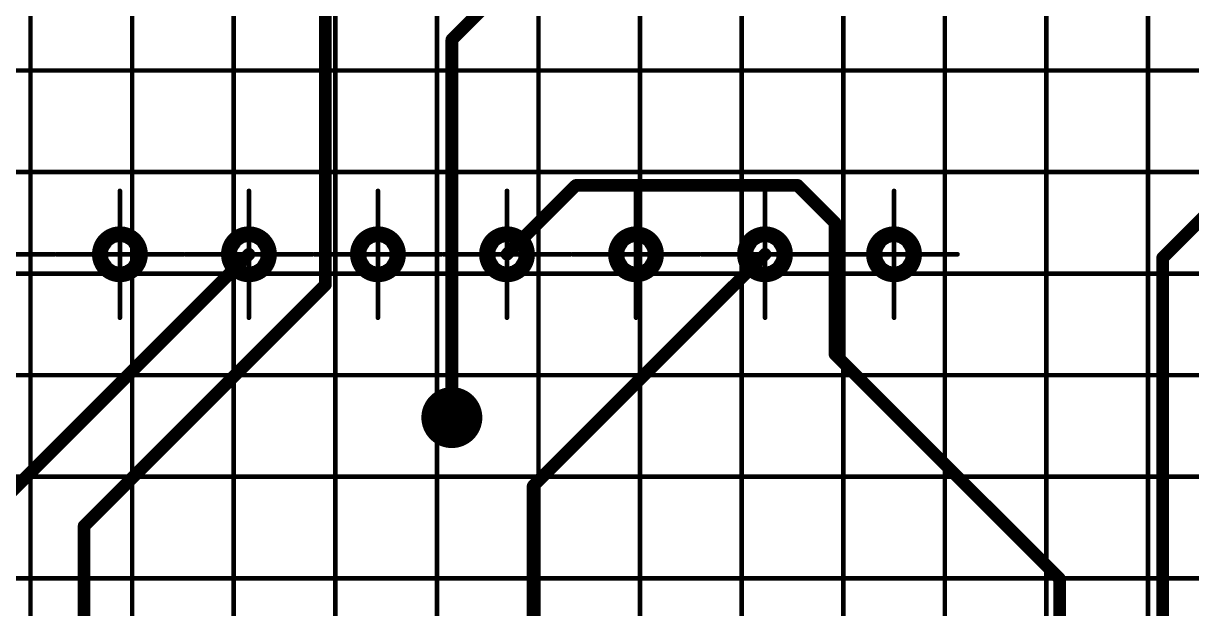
# Model space of a CAD drawing. Header units: millimetres. Extents: x 0 to 841, y 0 to 2540.
# Drawn here: x 638.72 to 684.72, y 2369.8 to 2392.86 of the extents above; entities that cross this region are included whole.
import ezdxf

# ---------------------------------------------------------------- set-up
doc = ezdxf.new("R2010")
doc.units = ezdxf.units.MM
for name, color, linetype in [('Mechanical11', 56, 'Continuous'), ('Mechanical12', 56, 'Continuous'), ('Mechanical7', 56, 'Continuous'), ('Mechanical9', 56, 'Continuous')]:
    doc.layers.add(name, color=color, linetype=linetype)

# ---------------------------------------------------------------- blocks, each defined once
blk = doc.blocks.new('BOASVIEW______B______L_____2__2_32_1_B_3')
at = {"layer": 'Mechanical11'}
for p, q in [((-193.805, -132.289), (-194, -132.25)), ((-194, -132.25), (-194, -132.76)), ((-193.64, -132.399), (-193.805, -132.289)), ((-193.529, -132.565), (-193.64, -132.399)), ((-188.725, -132.289), (-188.92, -132.25)), ((-188.92, -132.25), (-188.92, -132.76)), ((-188.56, -132.399), (-188.725, -132.289)), ((-188.449, -132.565), (-188.56, -132.399)), ((-183.645, -132.289), (-183.84, -132.25)), ((-183.84, -132.25), (-183.84, -132.76)), ((-183.48, -132.399), (-183.645, -132.289)), ((-183.369, -132.565), (-183.48, -132.399)), ((-178.565, -132.289), (-178.76, -132.25)), ((-178.76, -132.25), (-178.76, -132.76)), ((-178.4, -132.399), (-178.565, -132.289)), ((-178.289, -132.565), (-178.4, -132.399)), ((-173.485, -132.289), (-173.68, -132.25)), ((-173.68, -132.25), (-173.68, -132.76)), ((-173.32, -132.399), (-173.485, -132.289)), ((-173.209, -132.565), (-173.32, -132.399)), ((-168.405, -132.289), (-168.6, -132.25)), ((-168.6, -132.25), (-168.6, -132.76)), ((-168.24, -132.399), (-168.405, -132.289)), ((-168.129, -132.565), (-168.24, -132.399)), ((-163.325, -132.289), (-163.52, -132.25)), ((-163.52, -132.25), (-163.52, -132.76)), ((-163.16, -132.399), (-163.325, -132.289)), ((-163.049, -132.565), (-163.16, -132.399)), ((-194, -132.76), (-194.51, -132.76)), ((-194.51, -132.76), (-194.471, -132.955)), ((-194, -132.76), (-193.49, -132.76)), ((-194, -133.27), (-194, -132.76)), ((-193.49, -132.76), (-193.529, -132.565)), ((-188.92, -132.76), (-189.43, -132.76)), ((-189.43, -132.76), (-189.391, -132.955)), ((-188.92, -132.76), (-188.41, -132.76)), ((-188.92, -133.27), (-188.92, -132.76)), ((-188.41, -132.76), (-188.449, -132.565)), ((-183.84, -132.76), (-184.35, -132.76)), ((-184.35, -132.76), (-184.311, -132.955)), ((-183.84, -132.76), (-183.33, -132.76)), ((-183.84, -133.27), (-183.84, -132.76)), ((-183.33, -132.76), (-183.369, -132.565)), ((-178.76, -132.76), (-179.27, -132.76)), ((-179.27, -132.76), (-179.231, -132.955)), ((-178.76, -132.76), (-178.25, -132.76)), ((-178.76, -133.27), (-178.76, -132.76)), ((-178.25, -132.76), (-178.289, -132.565)), ((-173.68, -132.76), (-174.19, -132.76)), ((-174.19, -132.76), (-174.151, -132.955)), ((-173.68, -132.76), (-173.17, -132.76)), ((-173.68, -133.27), (-173.68, -132.76)), ((-173.17, -132.76), (-173.209, -132.565)), ((-168.6, -132.76), (-169.11, -132.76)), ((-169.11, -132.76), (-169.071, -132.955)), ((-168.6, -132.76), (-168.09, -132.76)), ((-168.6, -133.27), (-168.6, -132.76)), ((-168.09, -132.76), (-168.129, -132.565)), ((-163.52, -132.76), (-164.03, -132.76)), ((-164.03, -132.76), (-163.991, -132.955)), ((-163.52, -132.76), (-163.01, -132.76)), ((-163.52, -133.27), (-163.52, -132.76)), ((-163.01, -132.76), (-163.049, -132.565)), ((-194.471, -132.955), (-194.36, -133.12)), ((-194.36, -133.12), (-194.195, -133.231)), ((-194.195, -133.231), (-194, -133.27)), ((-189.391, -132.955), (-189.28, -133.12)), ((-189.28, -133.12), (-189.115, -133.231)), ((-189.115, -133.231), (-188.92, -133.27)), ((-184.311, -132.955), (-184.2, -133.12)), ((-184.2, -133.12), (-184.035, -133.231)), ((-184.035, -133.231), (-183.84, -133.27)), ((-179.231, -132.955), (-179.12, -133.12)), ((-179.12, -133.12), (-178.955, -133.231)), ((-178.955, -133.231), (-178.76, -133.27)), ((-174.151, -132.955), (-174.04, -133.12)), ((-174.04, -133.12), (-173.875, -133.231)), ((-173.875, -133.231), (-173.68, -133.27)), ((-169.071, -132.955), (-168.96, -133.12)), ((-168.96, -133.12), (-168.795, -133.231)), ((-168.795, -133.231), (-168.6, -133.27)), ((-163.991, -132.955), (-163.88, -133.12)), ((-163.88, -133.12), (-163.715, -133.231)), ((-163.715, -133.231), (-163.52, -133.27))]:
    blk.add_line(p, q, dxfattribs=at)
for points, const_width in [([(-176.239, -126.329, 1), (-176.939, -126.329, 1)], 0.7), ([(-177.114, -126.329, 1), (-176.764, -126.329, 1)], 0.35), ([(-176.414, -126.329, 1), (-176.064, -126.329, 1)], 0.35)]:
    blk.add_lwpolyline(points, format="xyb", close=True, dxfattribs=dict(at, const_width=const_width))
at = {"layer": 'Mechanical12'}
for p, q in [((-194.36, -132.399), (-194.471, -132.565)), ((-194.195, -132.289), (-194.36, -132.399)), ((-194, -132.25), (-194.195, -132.289)), ((-194, -132.76), (-194, -132.25)), ((-189.28, -132.399), (-189.391, -132.565)), ((-189.115, -132.289), (-189.28, -132.399)), ((-188.92, -132.25), (-189.115, -132.289)), ((-188.92, -132.76), (-188.92, -132.25)), ((-184.2, -132.399), (-184.311, -132.565)), ((-184.035, -132.289), (-184.2, -132.399)), ((-183.84, -132.25), (-184.035, -132.289)), ((-183.84, -132.76), (-183.84, -132.25)), ((-179.12, -132.399), (-179.231, -132.565)), ((-178.955, -132.289), (-179.12, -132.399)), ((-178.76, -132.25), (-178.955, -132.289)), ((-178.76, -132.76), (-178.76, -132.25)), ((-174.04, -132.399), (-174.151, -132.565)), ((-173.875, -132.289), (-174.04, -132.399)), ((-173.68, -132.25), (-173.875, -132.289)), ((-173.68, -132.76), (-173.68, -132.25)), ((-168.96, -132.399), (-169.071, -132.565)), ((-168.795, -132.289), (-168.96, -132.399)), ((-168.6, -132.25), (-168.795, -132.289)), ((-168.6, -132.76), (-168.6, -132.25)), ((-163.88, -132.399), (-163.991, -132.565)), ((-163.715, -132.289), (-163.88, -132.399)), ((-163.52, -132.25), (-163.715, -132.289)), ((-163.52, -132.76), (-163.52, -132.25)), ((-194.471, -132.565), (-194.51, -132.76)), ((-194.51, -132.76), (-194, -132.76)), ((-193.49, -132.76), (-194, -132.76)), ((-194, -132.76), (-194, -133.27)), ((-193.529, -132.955), (-193.49, -132.76)), ((-189.391, -132.565), (-189.43, -132.76)), ((-189.43, -132.76), (-188.92, -132.76)), ((-188.41, -132.76), (-188.92, -132.76)), ((-188.92, -132.76), (-188.92, -133.27)), ((-188.449, -132.955), (-188.41, -132.76)), ((-184.311, -132.565), (-184.35, -132.76)), ((-184.35, -132.76), (-183.84, -132.76)), ((-183.33, -132.76), (-183.84, -132.76)), ((-183.84, -132.76), (-183.84, -133.27)), ((-183.369, -132.955), (-183.33, -132.76)), ((-179.231, -132.565), (-179.27, -132.76)), ((-179.27, -132.76), (-178.76, -132.76)), ((-178.25, -132.76), (-178.76, -132.76)), ((-178.76, -132.76), (-178.76, -133.27)), ((-178.289, -132.955), (-178.25, -132.76)), ((-174.151, -132.565), (-174.19, -132.76)), ((-174.19, -132.76), (-173.68, -132.76)), ((-173.17, -132.76), (-173.68, -132.76)), ((-173.68, -132.76), (-173.68, -133.27)), ((-173.209, -132.955), (-173.17, -132.76)), ((-169.071, -132.565), (-169.11, -132.76)), ((-169.11, -132.76), (-168.6, -132.76)), ((-168.09, -132.76), (-168.6, -132.76)), ((-168.6, -132.76), (-168.6, -133.27)), ((-168.129, -132.955), (-168.09, -132.76)), ((-163.991, -132.565), (-164.03, -132.76)), ((-164.03, -132.76), (-163.52, -132.76)), ((-163.01, -132.76), (-163.52, -132.76)), ((-163.52, -132.76), (-163.52, -133.27)), ((-163.049, -132.955), (-163.01, -132.76)), ((-194, -133.27), (-193.805, -133.231)), ((-193.805, -133.231), (-193.64, -133.12)), ((-193.64, -133.12), (-193.529, -132.955)), ((-188.92, -133.27), (-188.725, -133.231)), ((-188.725, -133.231), (-188.56, -133.12)), ((-188.56, -133.12), (-188.449, -132.955)), ((-183.84, -133.27), (-183.645, -133.231)), ((-183.645, -133.231), (-183.48, -133.12)), ((-183.48, -133.12), (-183.369, -132.955)), ((-178.76, -133.27), (-178.565, -133.231)), ((-178.565, -133.231), (-178.4, -133.12)), ((-178.4, -133.12), (-178.289, -132.955)), ((-173.68, -133.27), (-173.485, -133.231)), ((-173.485, -133.231), (-173.32, -133.12)), ((-173.32, -133.12), (-173.209, -132.955)), ((-168.6, -133.27), (-168.405, -133.231)), ((-168.405, -133.231), (-168.24, -133.12)), ((-168.24, -133.12), (-168.129, -132.955)), ((-163.52, -133.27), (-163.325, -133.231)), ((-163.325, -133.231), (-163.16, -133.12)), ((-163.16, -133.12), (-163.049, -132.955))]:
    blk.add_line(p, q, dxfattribs=at)
at = {"layer": 'Mechanical12', "const_width": 0.5}
for points in [[(-204.58, -109.616), (-204.58, -132.628)], [(-162.111, -109.616), (-162.111, -122.062)], [(-179.79, -113.477), (-179.79, -123.63)], [(-200.516, -113.934), (-200.516, -119.979)], [(-155.108, -119.268), (-168.6, -132.76)], [(-191.677, -128.818), (-200.516, -119.979)], [(-162.111, -122.062), (-171.611, -131.562)], [(-179.79, -123.63), (-188.92, -132.76)], [(-176.589, -126.329), (-176.589, -141.214)], [(-191.677, -128.818), (-191.677, -134)], [(-171.611, -131.562), (-171.611, -145.931)], [(-204.58, -132.628), (-227.237, -155.285)], [(-178.76, -132.76), (-181.473, -135.473)], [(-190.204, -135.473), (-191.677, -134)], [(-181.473, -135.473), (-190.204, -135.473)], [(-176.589, -141.214), (-181.263, -145.887)]]:
    blk.add_lwpolyline(points, dxfattribs=at)
at = {"layer": 'Mechanical12'}
for points, const_width in [([(-200.641, -119.979, 1), (-200.391, -119.979, 1)], 0.25), ([(-200.641, -119.979, 1), (-200.391, -119.979, 1)], 0.25), ([(-162.236, -122.062, 1), (-161.986, -122.062, 1)], 0.25), ([(-162.236, -122.062, 1), (-161.986, -122.062, 1)], 0.25), ([(-179.915, -123.63, 1), (-179.665, -123.63, 1)], 0.25), ([(-179.915, -123.63, 1), (-179.665, -123.63, 1)], 0.25), ([(-175.639, -126.329, 1), (-177.539, -126.329, 1)], 0.5), ([(-177.664, -126.329, 1), (-177.414, -126.329, 1)], 0.25), ([(-176.714, -126.329, 1), (-176.464, -126.329, 1)], 0.25), ([(-175.764, -126.329, 1), (-175.514, -126.329, 1)], 0.25), ([(-191.802, -128.818, 1), (-191.552, -128.818, 1)], 0.25), ([(-191.802, -128.818, 1), (-191.552, -128.818, 1)], 0.25), ([(-171.736, -131.562, 1), (-171.486, -131.562, 1)], 0.25), ([(-171.736, -131.562, 1), (-171.486, -131.562, 1)], 0.25), ([(-193.2, -132.76, 1), (-194.8, -132.76, 1)], 0.6), ([(-188.12, -132.76, 1), (-189.72, -132.76, 1)], 0.6), ([(-183.04, -132.76, 1), (-184.64, -132.76, 1)], 0.6), ([(-177.96, -132.76, 1), (-179.56, -132.76, 1)], 0.6), ([(-172.88, -132.76, 1), (-174.48, -132.76, 1)], 0.6), ([(-167.8, -132.76, 1), (-169.4, -132.76, 1)], 0.6), ([(-162.72, -132.76, 1), (-164.32, -132.76, 1)], 0.6), ([(-204.705, -132.628, 1), (-204.455, -132.628, 1)], 0.25), ([(-204.705, -132.628, 1), (-204.455, -132.628, 1)], 0.25), ([(-194.95, -132.76, 1), (-194.65, -132.76, 1)], 0.3), ([(-193.35, -132.76, 1), (-193.05, -132.76, 1)], 0.3), ([(-189.87, -132.76, 1), (-189.57, -132.76, 1)], 0.3), ([(-188.27, -132.76, 1), (-187.97, -132.76, 1)], 0.3), ([(-184.79, -132.76, 1), (-184.49, -132.76, 1)], 0.3), ([(-183.19, -132.76, 1), (-182.89, -132.76, 1)], 0.3), ([(-179.71, -132.76, 1), (-179.41, -132.76, 1)], 0.3), ([(-178.11, -132.76, 1), (-177.81, -132.76, 1)], 0.3), ([(-174.63, -132.76, 1), (-174.33, -132.76, 1)], 0.3), ([(-173.03, -132.76, 1), (-172.73, -132.76, 1)], 0.3), ([(-169.55, -132.76, 1), (-169.25, -132.76, 1)], 0.3), ([(-167.95, -132.76, 1), (-167.65, -132.76, 1)], 0.3), ([(-164.47, -132.76, 1), (-164.17, -132.76, 1)], 0.3), ([(-162.87, -132.76, 1), (-162.57, -132.76, 1)], 0.3), ([(-189.045, -132.76, 1), (-188.795, -132.76, 1)], 0.25), ([(-178.885, -132.76, 1), (-178.635, -132.76, 1)], 0.25), ([(-168.725, -132.76, 1), (-168.475, -132.76, 1)], 0.25), ([(-191.802, -134, 1), (-191.552, -134, 1)], 0.25), ([(-191.802, -134, 1), (-191.552, -134, 1)], 0.25), ([(-190.329, -135.473, 1), (-190.079, -135.473, 1)], 0.25), ([(-190.329, -135.473, 1), (-190.079, -135.473, 1)], 0.25), ([(-181.598, -135.473, 1), (-181.348, -135.473, 1)], 0.25), ([(-181.598, -135.473, 1), (-181.348, -135.473, 1)], 0.25), ([(-176.714, -141.214, 1), (-176.464, -141.214, 1)], 0.25), ([(-176.714, -141.214, 1), (-176.464, -141.214, 1)], 0.25)]:
    blk.add_lwpolyline(points, format="xyb", close=True, dxfattribs=dict(at, const_width=const_width))
at = {"layer": 'Mechanical7', "const_width": 0.18}
for points in [[(-194, -130.26), (-194, -135.26)], [(-188.92, -130.26), (-188.92, -135.26)], [(-183.84, -130.26), (-183.84, -135.26)], [(-178.76, -130.26), (-178.76, -135.26)], [(-173.68, -130.26), (-173.68, -135.26)], [(-168.6, -130.26), (-168.6, -135.26)], [(-163.52, -130.26), (-163.52, -135.26)], [(-191.5, -132.76), (-196.5, -132.76)], [(-186.42, -132.76), (-191.42, -132.76)], [(-181.34, -132.76), (-186.34, -132.76)], [(-176.26, -132.76), (-181.26, -132.76)], [(-171.18, -132.76), (-176.18, -132.76)], [(-166.1, -132.76), (-171.1, -132.76)], [(-161.02, -132.76), (-166.02, -132.76)], [(-155.94, -132.76), (-160.94, -132.76)]]:
    blk.add_lwpolyline(points, dxfattribs=at)
at = {"layer": 'Mechanical7', "const_width": 0.09}
for points in [[(-194.045, -130.26, 1), (-193.955, -130.26, 1)], [(-188.965, -130.26, 1), (-188.875, -130.26, 1)], [(-183.885, -130.26, 1), (-183.795, -130.26, 1)], [(-178.805, -130.26, 1), (-178.715, -130.26, 1)], [(-173.725, -130.26, 1), (-173.635, -130.26, 1)], [(-168.645, -130.26, 1), (-168.555, -130.26, 1)], [(-163.565, -130.26, 1), (-163.475, -130.26, 1)], [(-196.545, -132.76, 1), (-196.455, -132.76, 1)], [(-191.545, -132.76, 1), (-191.455, -132.76, 1)], [(-191.465, -132.76, 1), (-191.375, -132.76, 1)], [(-186.465, -132.76, 1), (-186.375, -132.76, 1)], [(-186.385, -132.76, 1), (-186.295, -132.76, 1)], [(-181.385, -132.76, 1), (-181.295, -132.76, 1)], [(-181.305, -132.76, 1), (-181.215, -132.76, 1)], [(-176.305, -132.76, 1), (-176.215, -132.76, 1)], [(-176.225, -132.76, 1), (-176.135, -132.76, 1)], [(-171.225, -132.76, 1), (-171.135, -132.76, 1)], [(-171.145, -132.76, 1), (-171.055, -132.76, 1)], [(-166.145, -132.76, 1), (-166.055, -132.76, 1)], [(-166.065, -132.76, 1), (-165.975, -132.76, 1)], [(-161.065, -132.76, 1), (-160.975, -132.76, 1)], [(-160.985, -132.76, 1), (-160.895, -132.76, 1)], [(-194.045, -135.26, 1), (-193.955, -135.26, 1)], [(-188.965, -135.26, 1), (-188.875, -135.26, 1)], [(-183.885, -135.26, 1), (-183.795, -135.26, 1)], [(-178.805, -135.26, 1), (-178.715, -135.26, 1)], [(-173.725, -135.26, 1), (-173.635, -135.26, 1)], [(-168.645, -135.26, 1), (-168.555, -135.26, 1)], [(-163.565, -135.26, 1), (-163.475, -135.26, 1)]]:
    blk.add_lwpolyline(points, format="xyb", close=True, dxfattribs=at)
at = {"layer": 'Mechanical9', "const_width": 0.18}
for points in [[(-204, 0), (-204, -210)], [(-200, 0), (-200, -210)], [(-196, 0), (-196, -210)], [(-192, 0), (-192, -210)], [(-188, 0), (-188, -210)], [(-184, 0), (-184, -210)], [(-180, 0), (-180, -210)], [(-176, 0), (-176, -210)], [(-172, 0), (-172, -210)], [(-168, 0), (-168, -210)], [(-164, 0), (-164, -210)], [(-160, 0), (-160, -210)], [(0, -120), (-320, -120)], [(0, -124), (-320, -124)], [(0, -128), (-320, -128)], [(0, -132), (-320, -132)], [(0, -136), (-320, -136)], [(0, -140), (-320, -140)]]:
    blk.add_lwpolyline(points, dxfattribs=at)

msp = doc.modelspace()

# ---------------------------------------------------------------- block references
at = {"rotation": 180}
msp.add_blockref('BOASVIEW______B______L_____2__2_32_1_B_3', (479, 2251), dxfattribs=at)

doc.saveas('drawing.dxf')
